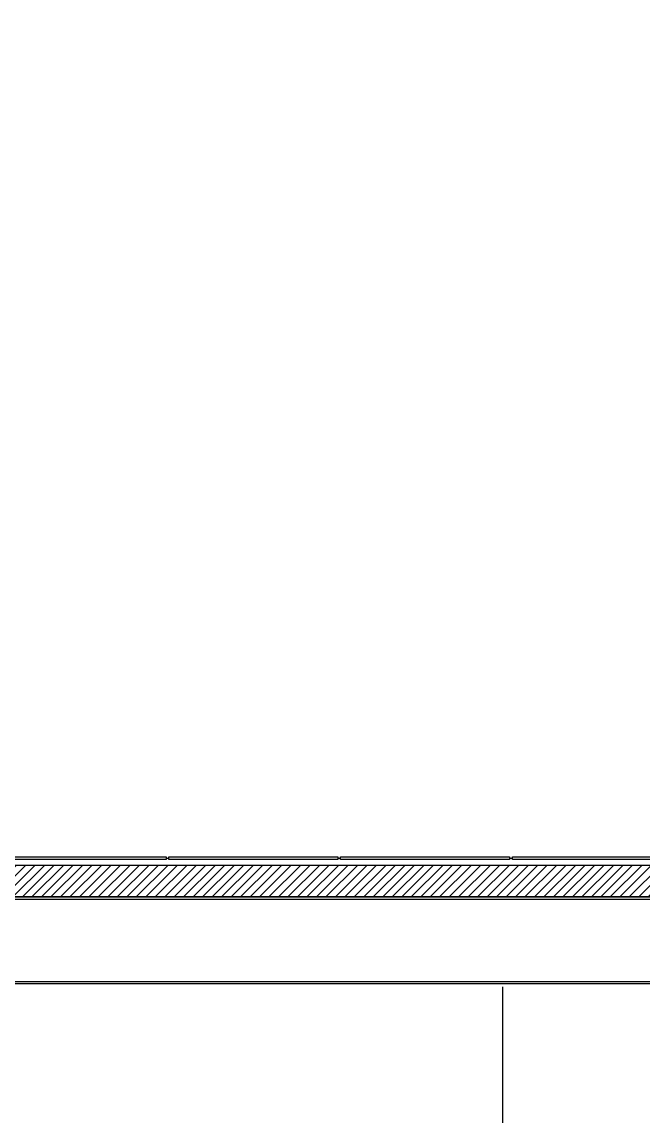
# Model space of a CAD drawing. Header units: millimetres. Extents: x -101 to 3415, y -52 to 1366.
# Drawn here: x 233.54 to 243.63, y 77.01 to 94.79 of the extents above; entities that cross this region are included whole.
import ezdxf

# ---------------------------------------------------------------- set-up
doc = ezdxf.new("R2010")
doc.units = ezdxf.units.MM
doc.layers.add('00_ARQ', color=8, linetype='Continuous')

msp = doc.modelspace()

# ---------------------------------------------------------------- hatches: boundary and pattern name
at = {"layer": '00_ARQ'}
h = msp.add_hatch(dxfattribs=at)
h.set_pattern_fill('PLASTI', color=9, scale=0.228646)
h.set_pattern_definition([(0, (-3488.3955, -6.6233), (0, 1.4519016), []), (0, (-3488.3955, -6.4419), (0, 1.4519016), []), (0, (-3488.3955, -6.2604), (0, 1.4519016), []), (0, (-3488.3955, -5.7159), (0, 1.4519016), [])])
edge = h.paths.add_edge_path()
edge.add_line((226.265, 169.123), (226.265, 80.537))
edge.add_line((226.265, 80.537), (213.918, 80.537))
edge.add_line((213.918, 80.537), (213.918, 179.998))
edge.add_line((213.918, 179.998), (255.187, 179.998))
edge.add_line((255.187, 179.998), (255.187, 163.536))
edge.add_line((255.187, 163.536), (242.239, 163.536))
edge.add_line((242.239, 163.536), (242.239, 175.334))
edge.add_line((242.239, 175.334), (234.008, 175.334))
edge.add_line((234.008, 175.334), (234.008, 163.536))
edge.add_line((234.008, 163.536), (227.235, 163.536))
edge.add_line((227.235, 163.536), (227.235, 163.741))
edge.add_line((227.235, 163.741), (226.951, 163.741))
edge.add_line((226.951, 163.741), (226.951, 169.116))
edge.add_line((226.951, 169.116), (227.002, 169.116))
edge.add_arc((227.002, 169.111), 0.00457, 38.4506, 90, ccw=False)
edge.add_line((227.006, 169.114), (227.118, 168.91))
edge.add_arc((227.121, 168.912), 0.00343, 208.8256, 279.625)
edge.add_line((227.122, 168.908), (227.189, 168.908))
edge.add_line((227.189, 168.908), (227.189, 168.916))
edge.add_line((227.189, 168.916), (227.125, 168.916))
edge.add_arc((227.125, 168.92), 0.00457, 218.4506, 270, ccw=False)
edge.add_line((227.122, 168.917), (227.01, 169.121))
edge.add_arc((227.006, 169.12), 0.00343, 28.8256, 99.625)
edge.add_line((227.006, 169.123), (226.265, 169.123))
h = msp.add_hatch(dxfattribs=at)
h.set_pattern_fill('LINE', color=9, scale=0.034297, angle=45, style=0)
h.set_pattern_definition([(45, (-3488.39546, -6.57728), (-0.07699871, 0.07699871), [])])
edge = h.paths.add_edge_path()
edge.add_line((318.408, 81.086), (318.408, 80.816))
edge.add_arc((318.25, 80.811), 0.158, -78.7549, 1.5502, ccw=False)
edge.add_line((318.281, 80.657), (317.992, 80.657))
edge.add_line((317.992, 80.657), (317.992, 80.569))
edge.add_line((317.992, 80.569), (226.782, 80.569))
edge.add_line((226.782, 80.569), (226.782, 81.086))
edge.add_line((226.782, 81.086), (318.408, 81.086))

# ---------------------------------------------------------------- linework, layer by layer
at = {"layer": '00_ARQ', "color": 9, "ltscale": 3}
for p, q in [((235.885, 81.2), (235.93, 81.2)), ((238.674, 81.2), (238.72, 81.2)), ((241.464, 81.2), (241.509, 81.2)), ((241.464, 81.2), (241.509, 81.2))]:
    msp.add_line(p, q, dxfattribs=at)
at = {"layer": '00_ARQ', "color": 9}
msp.add_lwpolyline([(226.379, 94.795, 0), (226.267, 94.795, 0.414214)], format="xyb", dxfattribs=at)
msp.add_lwpolyline([(318.408, 81.086), (318.408, 81.086), (318.408, 80.816, -0.365479), (318.281, 80.657), (317.992, 80.657), (317.992, 80.569), (226.782, 80.569), (226.782, 81.086)], format="xyb", close=True, dxfattribs=at)
at = {"layer": '00_ARQ', "color": 9, "ltscale": 3}
for points in [[(233.141, 81.178), (233.141, 81.223), (235.885, 81.223), (235.885, 81.178)], [(235.93, 81.178), (235.93, 81.223), (238.674, 81.223), (238.674, 81.178)], [(238.72, 81.178), (238.72, 81.223), (241.464, 81.223), (241.464, 81.178)], [(241.509, 81.178), (241.509, 81.223), (244.253, 81.223), (244.253, 81.178)]]:
    msp.add_lwpolyline(points, close=True, dxfattribs=at)
at = {"layer": '00_ARQ', "color": 9, "ltscale": 2}
for points in [[(227.865, 80.569), (253.277, 80.569), (253.277, 79.156), (227.865, 79.156)], [(253.277, 80.529), (227.865, 80.529), (227.865, 79.197), (253.277, 79.197)]]:
    msp.add_lwpolyline(points, close=True, dxfattribs=at)
at = {"layer": '00_ARQ', "color": 9}
msp.add_lwpolyline([(241.348, 79.11), (241.348, 66.817)], dxfattribs=at)

doc.saveas('drawing.dxf')
